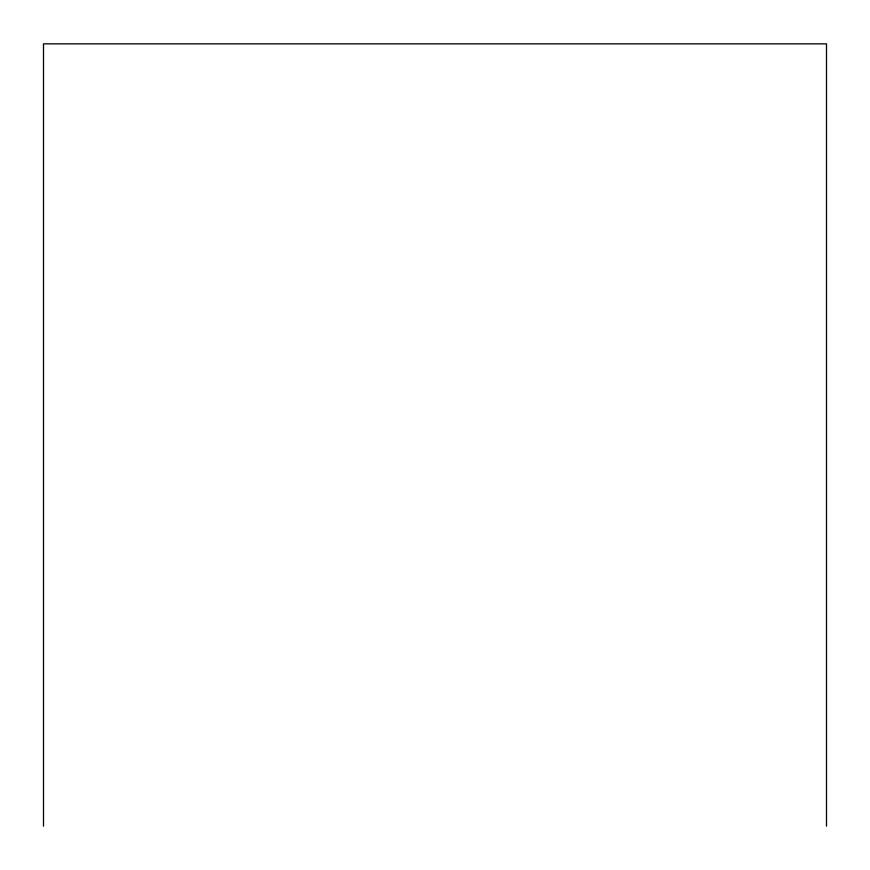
<?xml version="1.0" encoding="UTF-8"?>
<svg xmlns="http://www.w3.org/2000/svg" width="870" height="870" viewBox="0 0 870 870"><rect width="100%" height="100%" fill="white"/><g stroke="black" fill="none" stroke-linecap="round" stroke-linejoin="round"><path stroke-width="1.3" d="M826.5 826.163L826.5 43.837L43.5 43.837L43.5 826.163"/></g></svg>
